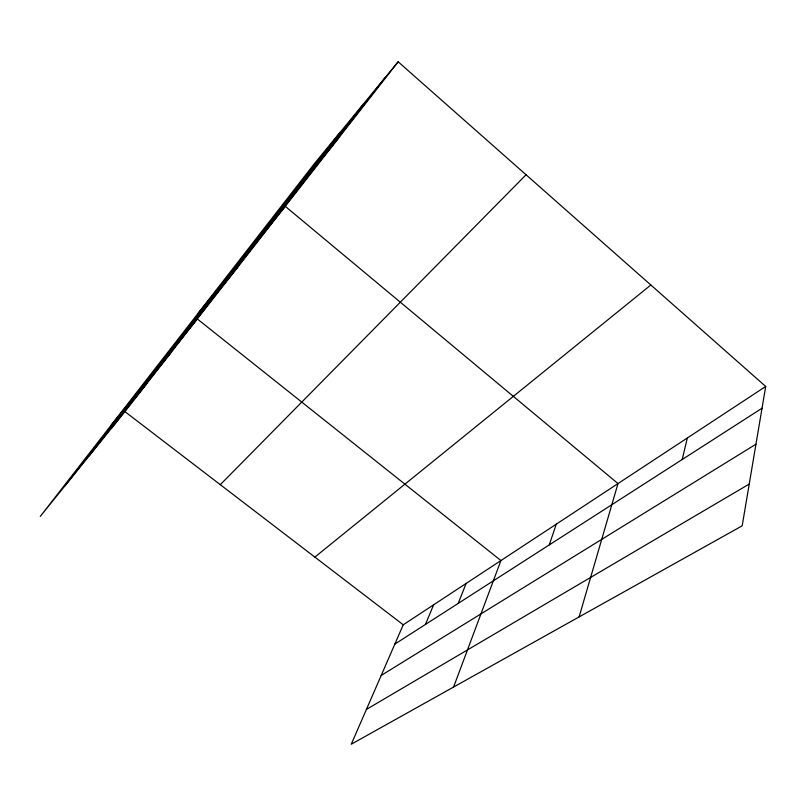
<?xml version="1.0" encoding="UTF-8"?>
<svg xmlns="http://www.w3.org/2000/svg" width="806" height="806" viewBox="0 0 806 806"><rect width="100%" height="100%" fill="white"/><g stroke="black" fill="none" stroke-linecap="round" stroke-linejoin="round"><path stroke-width="1.21" d="M765.7 386.457L742.185 525.814L351.265 744.22L403.242 624.791L765.7 386.457L398.154 61.78L314.491 163.527L40.3 516.374L124.91 411.624L398.154 61.78M682.219 459.511L687.317 437.99M579.101 616.933L618 483.57L285.253 206.326L198.115 313.282M549.279 544.896L556.261 524.172M453.577 687.065L500.929 560.553L197.289 318.954L110.493 426.042M458.201 603.402L466.13 583.443M425.447 624.438L433.638 604.802M65.054 485.736L339.769 132.778M89.154 455.894L363.738 103.631M111.288 428.48L385.197 77.527M157.613 369.128L171.396 352.101M133.625 399.877L147.337 382.91M224.874 282.946L238.697 265.93M324.526 155.276L337.966 138.834M220.3 484.678L526.056 174.771M314.864 557.097L650.845 285.002M394.839 644.105L762.023 408.249M381.208 675.438L755.957 444.197M366.408 709.431L749.237 484.053M124.91 411.624L403.242 624.791"/></g></svg>
